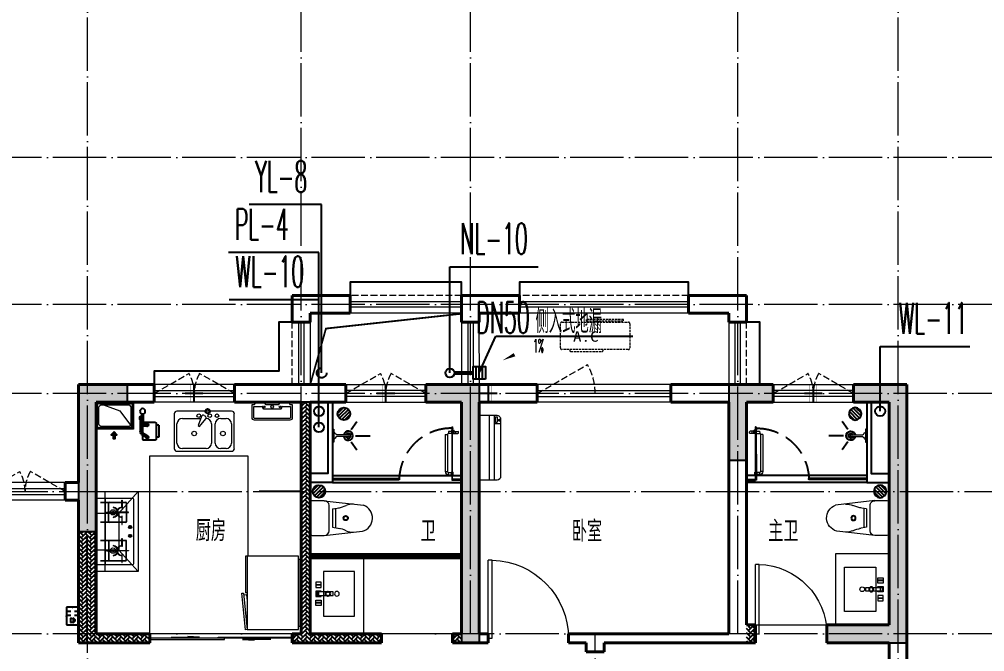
# Model space of a CAD drawing. Extents: x 27938 to 1042331, y -235042 to 1535213.
# Drawn here: x 721352 to 732190, y 448032 to 455132 of the extents above; entities that cross this region are included whole.
import ezdxf
from ezdxf.enums import TextEntityAlignment as Align

# ---------------------------------------------------------------- set-up
doc = ezdxf.new("R2010")
doc.units = 0
doc.header["$LTSCALE"] = 1000
doc.header["$MEASUREMENT"] = 0
doc.linetypes.add('DASH', pattern=[0.35, 0.25, -0.1])
doc.linetypes.add('DOTE', pattern=[2.42, 2, -0.2, 0.02, -0.2])
for name, color, linetype in [('$RECOVER_210609100354-13', 7, 'Continuous'), ('$RECOVER_210609100354-32', 7, 'Continuous'), ('3.5方案汇报，与郭总、侯月琴确定户型_t8$0$2020.03.04 -1安徽标准化洋房户型(UA）_t8_t8$0$看线', 154, 'Continuous'), ('AH-FURNITURE', 1, 'Continuous'), ('COLUMN', 9, 'Continuous'), ('CURTWALL', 4, 'Continuous'), ('DIM_凝结', 3, 'Continuous'), ('DIM_污水', 3, 'Continuous'), ('DIM_雨水', 3, 'Continuous'), ('DIM_餐饮排水', 3, 'Continuous'), ('EQUIP-安防', 3, 'Continuous'), ('EQUIP_地漏', 7, 'Continuous'), ('EQUIP_污水', 7, 'Continuous'), ('IP-bath&kitchen-JOHNSON', 4, 'Continuous'), ('P-bath&kitchen-JOHNSON', 4, 'Continuous'), ('PIPE-凝结', 150, 'N'), ('PUB_TEXT', 4, 'Continuous'), ('TWT_LEAD', 3, 'Continuous'), ('VPIPE-凝结', 150, 'Continuous'), ('VPIPE-污水', 2, 'W'), ('VPIPE-雨水', 4, 'DASH'), ('VPIPE-餐饮排水', 41, 'P'), ('保温', 6, 'Continuous'), ('建筑-排气道', 9, 'Continuous'), ('机电标识类', 1, 'Continuous'), ('看线', 251, 'Continuous')]:
    doc.layers.add(name, color=color, linetype=linetype)
for name, color, linetype, lineweight in [('DOTE', 19, 'DOTE', 9), ('LVTRY', 1, 'Continuous', 13), ('PUB_HATCH', 8, 'Continuous', 9), ('WALL', 9, 'Continuous', 40), ('WINDOW', 8, 'Continuous', 15), ('平面-排水沟', 86, 'Continuous', 15), ('平面-栏杆', 135, 'Continuous', 15), ('平面-看线', 45, 'Continuous', 15), ('平面-空调室内机', 176, 'Continuous', 9), ('平面-空调预留孔', 173, 'Continuous', 15), ('空调', 76, 'Continuous', 13), ('立面-洞口示意', 152, 'Continuous', 13)]:
    doc.layers.add(name, color=color, linetype=linetype, lineweight=lineweight)
doc.styles.add('_TCH_DIM', font='SIMPLEX.shx', dxfattribs={"width": 0.6, "oblique": 10, "bigfont": 'hztxt.shx'})
doc.styles.add('_TEL_DIM', font='SIMPLEX', dxfattribs={"width": 0.8, "height": 3.5, "bigfont": 'HZTXT'})
doc.styles.add('_TWT_SERIAL', font='simplex.shx', dxfattribs={"width": 0.6, "oblique": 10, "height": 3, "bigfont": 'aadri.shx'})
doc.styles.add('DIM_FONT', font='SIMPLEX.shx', dxfattribs={"width": 0.56})
doc.styles.get("Standard").update_dxf_attribs({"font": 'gbenor.shx', "bigfont": 'gbcbig.shx'})
doc.styles.add('黑体', font='simhei.ttf')
doc.linetypes.add('N', pattern='A,3,-0.2,["N",Standard,S=0.25,R=0,X=-0.1,Y=-0.115],-0.2', length=3.4)
doc.linetypes.add('P', pattern='A,3,-0.2,["P",Standard,S=0.25,R=0,X=-0.1,Y=-0.115],-0.2', length=3.4)
doc.linetypes.add('W', pattern='A,3,-0.2,["W",Standard,S=0.25,R=0,X=-0.1,Y=-0.115],-0.2', length=3.4)
pattern_1 = [(45, (0, 0), (0, 47.4157523), [100.584, -33.528]), (135, (23.708, 23.708), (3e-15, 47.4157523), [100.584, -33.528])]

# ---------------------------------------------------------------- blocks, each defined once
blk = doc.blocks.new('rrrrrrrrrrrra')
at = {"color": 0}
for p, q in [((-112, 459), (-112, 324)), ((253, 484), (-87, 484)), ((278, 324), (278, 459)), ((-112, 324), (-64, -103)), ((-59, 271), (224, 271)), ((-21, 232), (-34, 154)), ((186, 232), (-21, 232)), ((186, 232), (199, 154)), ((278, 324), (228, -116)), ((191, 200), (-26, 200))]:
    blk.add_line(p, q, dxfattribs=at)
for centre, radius, start, end in [((-87, 459), 25, 90, 180), ((253, 459), 25, 0, 90), ((-59, 324), 53.3, 180, 270), ((224, 324), 53.3, 270, 0), ((-323, 210), 294, 333.5369, 351.4828), ((488, 210), 294, 188.5172, 206.4631), ((149, -3), 224, 158.5202, 180), ((16, -3), 224, 0, 21.4798), ((84, -64), 153, 195.0773, 340.1181)]:
    blk.add_arc(centre, radius, start, end, dxfattribs=at)
blk = doc.blocks.new('A$C1E0F638F')
at = {"color": 0}
for points in [[(500, 435), (500, 85), (0, 85), (0, 435)], [(270, 30), (230, 30), (230, 195), (270, 195)], [(120, 0), (180, 0), (180, 60), (120, 60)], [(147, 55), (153, 55), (153, 5), (147, 5)], [(230, 30), (270, 30), (270, 10), (230, 10)], [(380, 0), (320, 0), (320, 60), (380, 60)], [(353, 55), (347, 55), (347, 5), (353, 5)]]:
    blk.add_lwpolyline(points, close=True, dxfattribs=at)
blk.add_lwpolyline([(270, 60), (280, 60), (280, 0), (220, 0), (220, 60), (230, 60)], dxfattribs=at)
blk.add_circle((250, 236), 26, dxfattribs=at)
blk = doc.blocks.new('135')
blk.add_hatch(color=0).paths.add_polyline_path([(5, 2), (4, -1), (-5, 2), (-4, 5)])
at = {"color": 0}
for p, q in [((-6, 19), (-3, 19)), ((-3, 19), (-6, 19)), ((-6, 3), (5, -2)), ((-6, 3), (-5, 3)), ((-5, 11), (-5, 31)), ((5, 11), (-5, 11)), ((5, 10), (-5, 10)), ((-5, 3), (-4, 6)), ((-4, 6), (5, 2)), ((0, 0), (0, 39)), ((6, 19), (3, 19)), ((3, 19), (6, 19)), ((4, -1), (5, 2)), ((5, 11), (5, 32)), ((4, -1), (6, -2))]:
    blk.add_line(p, q, dxfattribs=at)
for centre, radius, start, end in [((6, 16), 13.5, 151.0147, 204.8403), ((13, 4), 20.5, 163.0924, 182.0012), ((-6, 4), 1, 184.2275, 248.4661), ((-5, 22), 0.5, 335.7643, 151.0147), ((4, 18), 9.42, 155.7643, 171.9773), ((9, 15), 14.6, 166.278, 198.0953), ((14, 4), 19.5, 163.7443, 182.5269), ((-5, 3), 0.5, 181.9385, 247.2597), ((5, 22), 0.5, 29.8425, 204.574), ((-6, 17), 11.7, 10.475, 24.574), ((-6, 15), 12.4, 338.6449, 16.0476), ((29, 7), 24, 172.9439, 199.2318), ((-6, 16), 13.4, 334.9111, 29.8425), ((26, 6), 20.6, 169.1454, 199.9526), ((6, -1), 1.17, 247.4597, 19.9526), ((6, -1), 0.5, 247.4597, 19.2318)]:
    blk.add_arc(centre, radius, start, end, dxfattribs=at)
blk.add_open_spline([(-5, 31), (-4, 31), (-2, 33), (1, 29), (3, 31), (5, 32)], degree=3, knots=[0, 0, 0, 0, 3.066329, 6.218313, 11.124135, 11.124135, 11.124135, 11.124135], dxfattribs=at)
blk = doc.blocks.new('SDFAWERAWER')
at = {"layer": 'LVTRY', "color": 0}
for p, q in [((593941, -1242210), (593784, -1242595)), ((593965, -1242220), (593807, -1242604)), ((593941, -1242210), (593965, -1242220)), ((593988, -1242191), (593978, -1242214)), ((594007, -1242226), (593978, -1242214)), ((594017, -1242203), (593988, -1242191)), ((594016, -1242220), (594027, -1242193)), ((594016, -1242220), (594022, -1242223)), ((594026, -1242204), (594018, -1242222)), ((594018, -1242222), (594021, -1242220)), ((594025, -1242211), (594021, -1242220)), ((594023, -1242221), (594022, -1242223)), ((594022, -1242223), (594024, -1242222)), ((594023, -1242211), (594030, -1242194)), ((594024, -1242221), (594024, -1242222)), ((594025, -1242211), (594031, -1242197)), ((594027, -1242193), (594033, -1242195)), ((594028, -1242234), (594078, -1242255)), ((594030, -1242194), (594031, -1242197)), ((594032, -1242197), (594033, -1242195)), ((594033, -1242195), (594034, -1242197)), ((594034, -1242198), (594034, -1242197)), ((594047, -1242201), (594036, -1242229)), ((594036, -1242229), (594039, -1242230)), ((594037, -1242211), (594088, -1242232)), ((594039, -1242230), (594045, -1242214)), ((594039, -1242230), (594042, -1242228)), ((594042, -1242228), (594051, -1242205)), ((594050, -1242202), (594043, -1242218)), ((594047, -1242201), (594050, -1242202)), ((594050, -1242202), (594051, -1242205)), ((594057, -1242246), (594067, -1242223)), ((593784, -1242595), (593807, -1242604)), ((593803, -1242641), (593813, -1242618)), ((593803, -1242641), (593833, -1242653)), ((593813, -1242618), (593842, -1242630)), ((593842, -1242630), (593833, -1242653)), ((593834, -1242656), (593833, -1242653)), ((593845, -1242629), (593834, -1242656)), ((593836, -1242657), (593834, -1242656)), ((593848, -1242630), (593836, -1242657)), ((593845, -1242629), (593842, -1242630)), ((593848, -1242630), (593845, -1242629)), ((593847, -1242662), (593858, -1242634)), ((593847, -1242662), (593850, -1242663)), ((593850, -1242663), (593861, -1242635)), ((593852, -1242662), (593862, -1242637)), ((593858, -1242634), (593861, -1242635)), ((593861, -1242635), (593862, -1242637))]:
    blk.add_line(p, q, dxfattribs=at)
blk.add_lwpolyline([(593823, -1242717), (594046, -1242174), (594037, -1242170), (593814, -1242713)], close=True, dxfattribs=at)
blk.add_arc((594075, -1242240), 15.3, 281.7932, 33.7019, dxfattribs=at)
for centre, major_axis, start_param, end_param in [((593974, -1242224), (3.93, 9.6), 0, 1.570796), ((593817, -1242608), (13.5, 33.1), 1.570796, 3.141593), ((593817, -1242608), (3.93, 9.6), 1.570796, 3.141593)]:
    blk.add_ellipse(centre, major_axis=major_axis, ratio=1, start_param=start_param, end_param=end_param, dxfattribs=at)
at = {"layer": 'P-bath&kitchen-JOHNSON', "color": 0, "linetype": 'DASH'}
blk.add_arc((593810, -1242714), 586, 67.5369, 157.1325, dxfattribs=at)
at = {"layer": 'LVTRY', "color": 8, "xscale": -1, "rotation": 157.7329157530927}
blk.add_blockref('135', (594045, -1242162), dxfattribs=at)
blk = doc.blocks.new('A$C5DCB2F21')
at = {"layer": 'IP-bath&kitchen-JOHNSON', "color": 0}
for p, q in [((-68, -213), (-158, -275)), ((68, -213), (158, -275)), ((0, -261), (0, -425))]:
    blk.add_line(p, q, dxfattribs=at)
for centre, major_axis, ratio, start_param, end_param in [((0, -179), (-51, 0), 0.990052, -1.36297, 4.504563), ((0, -178), (-26.8, 0), 0.994812, -1.167677, 4.309269)]:
    blk.add_ellipse(centre, major_axis=major_axis, ratio=ratio, start_param=start_param, end_param=end_param, dxfattribs=at)
at = {"layer": 'LVTRY', "color": 0}
for p, q in [((74, 0), (-74, 0)), ((-10, -174), (-10, -49)), ((11, -174), (11, -49))]:
    blk.add_line(p, q, dxfattribs=at)
blk.add_lwpolyline([(74, 0), (74, -16), (-74, -16), (-74, 0)], dxfattribs=at)
for points in [[(-26, -31, -0.364142), (-38, -16, -0.020495)], [(-10, -49, 0.214893), (-26, -31, 7.649644)], [(11, -49, -0.21439), (26, -31, -7.649644)], [(26, -31, 0.364142), (38, -16, 0.020495)]]:
    blk.add_lwpolyline(points, format="xyb", dxfattribs=at)
blk.add_arc((0, -174), 10.5, 180, 0, dxfattribs=at)
for centre, major_axis, ratio, start_param, end_param in [((0, -181), (53.6, 0), 0.987577, 1.76809, 7.656688), ((-12, -165), (0, 1.43), 0.85, -1.570796, 4.712389), ((-12, -189), (0, 1.43), 0.85, 4.712389, 10.995574), ((12, -165), (0, 1.43), 0.85, 4.712389, 10.995574), ((12, -189), (0, 1.43), 0.85, 4.712389, 10.995574)]:
    blk.add_ellipse(centre, major_axis=major_axis, ratio=ratio, start_param=start_param, end_param=end_param, dxfattribs=at)
blk = doc.blocks.new('fgdfsdfsfssfes')
at = {"layer": '$RECOVER_210609100354-32', "color": 8}
for points in [[(575944, 371358), (575944, 370458), (575694, 370458)], [(575894, 371358), (575894, 370558), (575694, 370558)]]:
    blk.add_lwpolyline(points, dxfattribs=at)
at = {"layer": 'IP-bath&kitchen-JOHNSON', "color": 8}
for p, q in [((575944, 370538), (577294, 370538)), ((575944, 370503), (576594, 370503)), ((575944, 370493), (576594, 370493)), ((575944, 370458), (577294, 370458)), ((576594, 370493), (576594, 370503)), ((577294, 370493), (577194, 370493)), ((577194, 370483), (577194, 370493)), ((577294, 370483), (577194, 370483))]:
    blk.add_line(p, q, dxfattribs=at)
at = {"layer": 'LVTRY', "color": 8}
blk.add_lwpolyline([(576294, 368858), (575694, 368858), (575694, 369658), (576294, 369658)], close=True, dxfattribs=at)
at = {"layer": 'IP-bath&kitchen-JOHNSON', "color": 8, "rotation": 22.25976934310711}
blk.add_blockref('SDFAWERAWER', (-443125, 1295644), dxfattribs=at)
at = {"layer": 'LVTRY', "color": 8, "rotation": 90.008488524447}
blk.add_blockref('A$C5DCB2F21', (575944, 370983), dxfattribs=at)
at = {"layer": 'LVTRY', "color": 8, "extrusion": (0, 0, -1), "xscale": -1, "zscale": -1, "rotation": 270}
blk.add_blockref('rrrrrrrrrrrra', (-576178, 369976), dxfattribs=at)
at = {"layer": 'LVTRY', "color": 8, "xscale": -1, "rotation": 270}
blk.add_blockref('A$C1E0F638F', (575759, 369009), dxfattribs=at)
blk = doc.blocks.new('GFDGDGRDGRDG')
at = {"layer": 'DOTE', "linetype": 'DOTE', "ltscale": 0.3}
for p, q in [((615294, 360558), (615294, 376108)), ((617694, 368758), (617694, 376108)), ((619594, 368758), (619594, 376108)), ((622594, 368758), (622594, 376108)), ((624394, 360558), (624394, 376108)), ((626394, 374108), (573594, 374108)), ((626394, 372458), (573594, 372458)), ((626394, 371458), (573594, 371458)), ((573594, 370358), (626394, 370358)), ((626394, 368758), (573594, 368758)), ((620994, 360558), (620994, 368758))]:
    blk.add_line(p, q, dxfattribs=at)
blk = doc.blocks.new('HFHFHFHFTF')
at = {"layer": 'PUB_HATCH'}
for points in [[(576467, 373624), (576467, 373824), (575917, 373824), (575917, 372174), (576117, 372174), (576117, 373624)], [(580417, 373824), (579817, 373824), (579817, 373624), (580217, 373624), (580217, 370924), (580417, 370924)], [(583717, 373624), (583717, 373824), (583217, 373824), (583217, 372974), (583417, 372974), (583417, 373624)], [(585217, 373824), (584617, 373824), (584617, 373624), (585017, 373624), (585017, 371124), (584317, 371124), (584317, 370924), (585217, 370924)]]:
    blk.add_hatch(color=256, dxfattribs=at).paths.add_polyline_path(points)
at = {"layer": 'COLUMN', "color": 8}
for p, q in [((576467, 373824), (575917, 373824)), ((575917, 373824), (575917, 372174)), ((576467, 373624), (576467, 373824)), ((580417, 373824), (579817, 373824)), ((579817, 373824), (579817, 373624)), ((580417, 370924), (580417, 373824)), ((583717, 373824), (583217, 373824)), ((583217, 373824), (583217, 372974)), ((583717, 373624), (583717, 373824)), ((585217, 373824), (584617, 373824)), ((584617, 373824), (584617, 373624)), ((585217, 370924), (585217, 373824)), ((576117, 372174), (576117, 373624)), ((576117, 373624), (576467, 373624)), ((579817, 373624), (580217, 373624)), ((580217, 373624), (580217, 370924)), ((583417, 372974), (583417, 373624)), ((583417, 373624), (583717, 373624)), ((584617, 373624), (585017, 373624)), ((585017, 373624), (585017, 371124)), ((583217, 372974), (583417, 372974)), ((575917, 372174), (576117, 372174)), ((585017, 371124), (584317, 371124)), ((584317, 371124), (584317, 370924)), ((580217, 370924), (580417, 370924)), ((584317, 370924), (585217, 370924))]:
    blk.add_line(p, q, dxfattribs=at)
blk = doc.blocks.new('A$C001338C2')
at = {"color": 0}
for p, q in [((845, 304), (55, 304)), ((109, 215), (109, 304)), ((0, 249), (0, 22)), ((900, 22), (900, 249)), ((22, 0), (878, 0))]:
    blk.add_line(p, q, dxfattribs=at)
at = {"color": 0, "lineweight": 5}
for p, q in [((900, 215), (0, 215)), ((900, 143), (0, 143))]:
    blk.add_line(p, q, dxfattribs=at)
at = {"color": 0}
for points in [[(73, 275), (57, 275, -0.414214), (51, 281), (51, 283, -0.414214), (57, 289), (73, 289, -0.414214), (79, 283), (79, 281, -0.414214)], [(89, 226), (22, 226, -0.414214), (17, 232), (17, 243, -0.414214), (22, 249), (89, 249, -0.414214), (95, 243), (95, 232, -0.414214)]]:
    blk.add_lwpolyline(points, format="xyb", close=True, dxfattribs=at)
for centre, radius, start, end in [((55, 249), 55, 90, 180), ((845, 249), 55, 360, 90), ((22, 22), 22, 180, 270), ((878, 22), 22, 270, 360)]:
    blk.add_arc(centre, radius, start, end, dxfattribs=at)
blk = doc.blocks.new('dongkong')
at = {"color": 0}
blk.add_wipeout([(-603756, 210771), (-603756, 210571), (-603836, 210571), (-603836, 210771)], dxfattribs=at)
at = {"layer": '机电标识类', "color": 0, "linetype": 'DASH', "ltscale": 400}
for p, q in [((-603796, 210771), (-603796, 210571)), ((-603896, 210671), (-603696, 210671))]:
    blk.add_line(p, q, dxfattribs=at)
at = {"layer": '空调', "color": 0, "linetype": 'DASH', "const_width": 2}
blk.add_lwpolyline([(-603756, 210771), (-603756, 210571), (-603836, 210571), (-603836, 210771)], close=True, dxfattribs=at)
blk = doc.blocks.new('VDVDVDCZSCCS')
at = {"layer": '保温', "linetype": 'ByBlock', "ltscale": 10}
h = blk.add_hatch(dxfattribs=at)
h.set_pattern_fill('AR-HBONE', color=251, scale=55)
h.set_pattern_definition(pattern_1)
h.paths.add_polyline_path([(554117, 373624), (554116, 371024), (554017, 371024), (554017, 373624)])
h = blk.add_hatch(dxfattribs=at)
h.set_pattern_fill('AR-HBONE', color=251, scale=55)
h.set_pattern_definition(pattern_1)
h.paths.add_polyline_path([(551717, 372174), (551716, 370924), (551516, 370924), (551517, 372174)])
h = blk.add_hatch(dxfattribs=at)
h.set_pattern_fill('AR-HBONE', color=251, scale=55)
h.set_pattern_definition(pattern_1)
h.paths.add_polyline_path([(559016, 370924), (559016, 371124), (559116, 371124), (559116, 370924)])
h = blk.add_hatch(dxfattribs=at)
h.set_pattern_fill('AR-HBONE', color=251, scale=55)
h.set_pattern_definition(pattern_1)
h.paths.add_polyline_path([(551716, 370924), (551716, 371024), (552316, 371024), (552316, 370924)])
h = blk.add_hatch(dxfattribs=at)
h.set_pattern_fill('AR-HBONE', color=251, scale=55)
h.set_pattern_definition(pattern_1)
edge = h.paths.add_edge_path()
edge.add_line((553917, 370924), (553917, 371024))
edge.add_line((553918, 371024), (554916, 371024))
edge.add_line((554916, 371024), (554916, 370924))
edge.add_line((554916, 370924), (553917, 370924))
h = blk.add_hatch(dxfattribs=at)
h.set_pattern_fill('AR-HBONE', color=251, scale=55)
h.set_pattern_definition(pattern_1)
h.paths.add_polyline_path([(555716, 370924), (555716, 371024), (555816, 371024), (555816, 370924)])
at = {"layer": '保温', "color": 251, "linetype": 'ByBlock', "ltscale": 10}
blk.add_line((554117, 373624), (554017, 373624), dxfattribs=at)
blk = doc.blocks.new('A$C60D053AF')
at = {"layer": 'AH-FURNITURE', "color": 0}
for p, q in [((233, -90), (128, -90)), ((193, -71), (328, -71)), ((193, -91), (328, -91)), ((342, -97), (370, -143)), ((356, -83), (384, -129)), ((233, -110), (128, -110)), ((245, -129), (245, -122)), ((265, -129), (265, -122)), ((255, -281), (255, -251)), ((255, -281), (393, -281)), ((393, -281), (393, -251))]:
    blk.add_line(p, q, dxfattribs=at)
for points in [[(170, -68, 1), (170, -94), (193, -94), (193, -68)], [(234, -251), (414, -251, 0.414214), (424, -241), (424, -111, 0.414214), (414, -101), (234, -101, 0.414214), (224, -111), (224, -241, 0.414214)], [(268, -122), (268, -107, 0.414214), (248, -87), (233, -87), (233, -113), (242, -113), (242, -122)], [(242, -152, 1), (268, -152), (268, -129), (242, -129)], [(384, -161, 1), (402, -143), (386, -127), (368, -145)]]:
    blk.add_lwpolyline(points, format="xyb", close=True, dxfattribs=at)
for centre, radius in [((100, -100), 30), ((255, -152), 15), ((255, -152), 10), ((393, -152), 15), ((393, -152), 10)]:
    blk.add_circle(centre, radius, dxfattribs=at)
for radius in [40, 20]:
    blk.add_arc((328, -111), radius, 45, 90, dxfattribs=at)
blk = doc.blocks.new('*U40')
h = blk.add_hatch(color=0)
h.set_gradient(color1=(0, 0, 255), rotation=180, tint=1)
h.paths.add_polyline_path([(0, 0), (-6.35, -6.35), (-6.35, -2.159), (-15, -2.159), (-15, 2.159), (-6.35, 2.159), (-6.35, 6.35)])
at = {"color": 0, "linetype": 'Continuous'}
blk.add_lwpolyline([(0, 0), (-6.35, -6.35), (-6.35, -2.159), (-15, -2.159), (-15, 2.159), (-6.35, 2.159), (-6.35, 6.35)], close=True, dxfattribs=at)
blk = doc.blocks.new('sgrsefv')
at = {"layer": 'PUB_HATCH'}
blk.add_hatch(color=0, dxfattribs=at).paths.add_polyline_path([(1112933, 840916), (1112933, 840646), (1113073, 840646), (1113073, 840661), (1112968, 840661), (1112948, 840681), (1112948, 840881), (1112968, 840901), (1113288, 840901), (1113308, 840881), (1113308, 840681), (1113288, 840661), (1113183, 840661), (1113183, 840646), (1113323, 840646), (1113323, 840916)])
at = {"layer": 'LVTRY', "color": 0}
for p, q in [((1113073, 840661), (1113073, 840646)), ((1113183, 840661), (1113183, 840646))]:
    blk.add_line(p, q, dxfattribs=at)
for points in [[(1112918, 840931), (1113338, 840931), (1113338, 840631), (1112918, 840631)], [(1112933, 840916), (1113323, 840916), (1113323, 840646), (1112933, 840646)], [(1113288, 840661), (1112968, 840661), (1112948, 840681), (1112948, 840881), (1112968, 840901), (1113288, 840901), (1113308, 840881), (1113308, 840681), (1113288, 840661)]]:
    blk.add_lwpolyline(points, close=True, dxfattribs=at)
at = {"layer": '立面-洞口示意', "color": 0}
blk.add_lwpolyline([(1112918, 840931), (1113182, 840837), (1113338, 840631)], dxfattribs=at)
at = {"layer": '建筑-排气道', "color": 8, "xscale": -5, "yscale": 5, "zscale": 5, "rotation": 270}
blk.add_blockref('*U40', (1113118, 840599), dxfattribs=at)
blk = doc.blocks.new('rtyg7uyhg')
at = {"layer": 'LVTRY', "color": 0}
for p, q in [((193590, 45458), (193590, 45069)), ((194235, 45489), (193621, 45489)), ((193896, 45430), (193858, 45326)), ((193926, 45440), (193940, 45432)), ((194265, 45069), (194265, 45458)), ((193621, 45131), (193621, 45346)), ((193682, 45407), (193888, 45407)), ((193858, 45326), (193875, 45316)), ((193875, 45316), (193946, 45401)), ((194010, 45346), (194010, 45131)), ((194051, 45131), (194051, 45346)), ((194112, 45407), (194173, 45407)), ((194235, 45346), (194235, 45131)), ((193621, 45039), (194235, 45039)), ((193948, 45069), (193682, 45069)), ((194173, 45069), (194112, 45069))]:
    blk.add_line(p, q, dxfattribs=at)
for centre, radius in [((193866, 45438), 20.5), ((193989, 45438), 20.5), ((194071, 45438), 20.5), ((193815, 45238), 25.6), ((194137, 45238), 25.6)]:
    blk.add_circle(centre, radius, dxfattribs=at)
for centre, radius, start, end in [((193621, 45458), 30.7, 90, 180), ((193916, 45423), 20.5, 60, 159.4623), ((193930, 45414), 20.5, 320.5377, 60), ((194235, 45458), 30.7, 360, 90), ((193682, 45346), 61.4, 90, 180), ((193948, 45346), 61.4, 360, 90), ((194112, 45346), 61.4, 90, 180), ((194173, 45346), 61.4, 360, 90), ((193682, 45131), 61.4, 180, 270), ((193948, 45131), 61.4, 270, 360), ((194112, 45131), 61.4, 180, 270), ((194173, 45131), 61.4, 270, 360), ((193621, 45069), 30.7, 180, 270), ((194235, 45069), 30.7, 270, 360)]:
    blk.add_arc(centre, radius, start, end, dxfattribs=at)
at = {"layer": 'LVTRY', "color": 0, "style": 'DIM_FONT', "width": 0.8, "flags": 9}
for tag in ['YSIZE', 'XSIZE']:
    blk.add_attdef(tag, (193928, 45488), '', height=0.5, rotation=90, dxfattribs=at)
blk = doc.blocks.new('A-Kitchen-7')
at = {"layer": 'LVTRY', "color": 0}
for p, q in [((-519, 780), (-7, 834)), ((-7, 834), (-4, 811)), ((-515, 756), (-519, 780)), ((-4, 811), (-515, 756)), ((515, 756), (-515, 756)), ((-515, 756), (-515, 40)), ((-486, 761), (-485, 756)), ((-29, 767), (-112, 756)), ((-29, 767), (-35, 806)), ((515, 780), (0, 780)), ((0, 756), (0, 780)), ((515, 756), (515, 780)), ((515, 40), (515, 756)), ((-515, 40), (515, 40))]:
    blk.add_line(p, q, dxfattribs=at)
blk.add_lwpolyline([(-469, 40), (-469, 0), (469, 0), (469, 40)], close=True, dxfattribs=at)
blk = doc.blocks.new('FRSDFDGDGDRGDR')
at = {"layer": '平面-空调预留孔', "color": 0}
for p, q in [((699612, 775044), (699612, 775441)), ((699619, 775448), (699746, 775448)), ((699727, 775349), (699740, 775349)), ((699746, 775448), (699746, 775355)), ((699720, 775342), (699720, 775143)), ((699727, 775136), (699740, 775136)), ((699746, 775130), (699746, 775037)), ((699746, 775037), (699619, 775037))]:
    blk.add_line(p, q, dxfattribs=at)
blk.add_lwpolyline([(699766, 775167), (699793, 775154), (699793, 775057), (699766, 775044), (699766, 775018), (699619, 775018, -0.414214), (699593, 775044), (699593, 775441, -0.414214), (699619, 775468), (699766, 775468), (699766, 775441), (699793, 775428), (699793, 775332), (699766, 775318)], format="xyb", close=True, dxfattribs=at)
for centre, radius in [((699740, 775243), 15.8), ((699740, 775332), 10.6), ((699740, 775154), 10.6)]:
    blk.add_circle(centre, radius, dxfattribs=at)
for centre, start, end in [((699619, 775441), 90, 180), ((699727, 775342), 90, 180), ((699740, 775355), 270, 360), ((699727, 775143), 180, 270), ((699740, 775130), 0, 90), ((699619, 775044), 180, 270)]:
    blk.add_arc(centre, 6.6, start, end, dxfattribs=at)
blk = doc.blocks.new('vcxvcdfvdxv')
at = {"layer": 'LVTRY', "color": 0}
for p, q in [((582294, 370358), (582764, 370358)), ((582394, 369458), (582394, 370358)), ((582548, 370115), (582764, 370358)), ((582764, 370358), (582764, 369458)), ((582704, 370278), (582304, 370278)), ((582339, 370238), (582624, 370238)), ((582339, 370233), (582624, 370233)), ((582394, 370268), (582394, 369548)), ((582429, 370018), (582429, 370228)), ((582434, 370018), (582434, 370228)), ((582579, 370168), (582579, 370258)), ((582579, 370258), (582583, 370258)), ((582583, 370258), (582583, 370168)), ((582629, 370228), (582629, 370018)), ((582634, 370228), (582634, 370018)), ((582714, 369548), (582714, 370268)), ((582409, 370126), (582536, 370126)), ((582409, 370121), (582409, 370126)), ((582536, 370121), (582409, 370121)), ((582654, 370126), (582526, 370126)), ((582526, 370126), (582526, 370121)), ((582526, 370121), (582654, 370121)), ((582536, 370126), (582536, 370121)), ((582583, 370168), (582579, 370168)), ((582654, 370121), (582654, 370126)), ((582294, 370115), (582548, 370115)), ((582624, 370013), (582339, 370013)), ((582624, 370008), (582339, 370008)), ((582394, 369700), (582394, 370115)), ((582548, 370115), (582548, 369700)), ((582583, 370078), (582579, 370078)), ((582579, 370078), (582579, 369988)), ((582583, 369988), (582583, 370078)), ((582579, 369988), (582583, 369988)), ((582693, 369958), (582654, 369958)), ((582674, 369939), (582674, 369978)), ((582624, 369808), (582339, 369808)), ((582624, 369803), (582339, 369803)), ((582429, 369798), (582429, 369588)), ((582434, 369798), (582434, 369588)), ((582579, 369738), (582579, 369828)), ((582579, 369828), (582583, 369828)), ((582583, 369828), (582583, 369738)), ((582629, 369588), (582629, 369798)), ((582634, 369588), (582634, 369798)), ((582693, 369858), (582654, 369858)), ((582674, 369839), (582674, 369878)), ((582548, 369700), (582294, 369700)), ((582536, 369696), (582409, 369696)), ((582409, 369696), (582409, 369691)), ((582409, 369691), (582536, 369691)), ((582526, 369691), (582526, 369696)), ((582526, 369696), (582654, 369696)), ((582654, 369691), (582526, 369691)), ((582536, 369691), (582536, 369696)), ((582764, 369458), (582548, 369700)), ((582583, 369738), (582579, 369738)), ((582654, 369696), (582654, 369691)), ((582339, 369583), (582624, 369583)), ((582339, 369578), (582624, 369578)), ((582583, 369648), (582579, 369648)), ((582579, 369648), (582579, 369558)), ((582583, 369558), (582583, 369648)), ((582304, 369538), (582704, 369538)), ((582579, 369558), (582583, 369558)), ((582764, 369458), (582294, 369458))]:
    blk.add_line(p, q, dxfattribs=at)
blk.add_lwpolyline([(582894, 368758), (582894, 370758), (583994, 370758), (583994, 369632)], dxfattribs=at)
for centre, radius in [((582481, 370123), 29.7), ((582481, 370123), 11.7), ((582674, 369958), 17), ((582674, 369858), 17), ((582481, 369693), 29.7), ((582481, 369693), 11.7)]:
    blk.add_circle(centre, radius, dxfattribs=at)
for centre, radius, start, end in [((582404, 370268), 10, 90, 180), ((582439, 370228), 10, 90, 180), ((582439, 370228), 5, 90, 180), ((582624, 370228), 10, 0, 90), ((582624, 370228), 5, 0, 90), ((582704, 370268), 10, 0, 90), ((582481, 370123), 56.7, 2.2742, 87.7258), ((582481, 370123), 52.2, 2.4704, 87.5296), ((582481, 370123), 56.7, 272.2742, 357.7258), ((582481, 370123), 52.2, 272.4704, 357.5296), ((582581, 370123), 56.7, 92.2742, 177.7258), ((582581, 370123), 56.7, 182.2742, 267.7258), ((582581, 370123), 52.2, 92.4704, 177.5296), ((582581, 370123), 52.2, 182.4704, 267.5296), ((582439, 370018), 10, 180, 270), ((582439, 370018), 5, 180, 270), ((582624, 370018), 5, 270, 0), ((582624, 370018), 10, 270, 0), ((582439, 369798), 10, 90, 180), ((582439, 369798), 5, 90, 180), ((582624, 369798), 10, 0, 90), ((582624, 369798), 5, 0, 90), ((582481, 369693), 56.7, 2.2742, 87.7258), ((582481, 369693), 52.2, 2.4704, 87.5296), ((582481, 369693), 56.7, 272.2742, 357.7258), ((582481, 369693), 52.2, 272.4704, 357.5296), ((582581, 369693), 56.7, 92.2742, 177.7258), ((582581, 369693), 56.7, 182.2742, 267.7258), ((582581, 369693), 52.2, 92.4704, 177.5296), ((582581, 369693), 52.2, 182.4704, 267.5296), ((582439, 369588), 10, 180, 270), ((582439, 369588), 5, 180, 270), ((582624, 369588), 5, 270, 0), ((582624, 369588), 10, 270, 0), ((582404, 369548), 10, 180, 270), ((582704, 369548), 10, 270, 0)]:
    blk.add_arc(centre, radius, start, end, dxfattribs=at)
at = {"color": 8}
for name, p in [('sgrsefv', (-530625, -469573)), ('rtyg7uyhg', (389578, 325770))]:
    blk.add_blockref(name, p, dxfattribs=at)
at = {"color": 8, "rotation": 90}
blk.add_blockref('FRSDFDGDGDRGDR', (1359511, -328434), dxfattribs=at)
at = {"color": 8, "xscale": -1, "rotation": 90}
blk.add_blockref('A$C60D053AF', (582714, 371358), dxfattribs=at)
at = {"layer": 'LVTRY', "color": 8, "extrusion": (0, 0, -1), "xscale": -0.7999999999883585, "yscale": 0.7999999999883585, "zscale": -0.7999999999883585, "rotation": 270}
blk.add_blockref('A-Kitchen-7', (-584594, 369220), dxfattribs=at)
blk = doc.blocks.new('$equip$00002628')
at = {"color": 0, "linetype": 'Continuous'}
for p, q in [((-0.625, 0.415), (0.625, 0.415)), ((-0.625, -0.415), (-0.625, 0.415)), ((-0.472, 0.01), (-0.409, 0.01)), ((-0.446, -0.138), (-0.395, 0.058)), ((-0.395, 0.058), (-0.395, 0.058)), ((-0.395, 0.058), (-0.206, 0.058)), ((-0.206, 0.058), (-0.155, -0.138)), ((-0.191, 0.01), (-0.129, 0.01)), ((0.071, 0.129), (0.071, 0.415)), ((0.35, 0.129), (0.35, 0.415)), ((0.625, 0.415), (0.625, -0.415)), ((0.625, -0.415), (-0.625, -0.415)), ((-0.155, -0.138), (-0.446, -0.138)), ((0.071, -0.415), (0.071, -0.129)), ((0.35, -0.415), (0.35, -0.129))]:
    blk.add_line(p, q, dxfattribs=at)
at = {"color": 0, "const_width": 0.05}
blk.add_lwpolyline([(-0.625, 0.415), (0.625, 0.415), (0.625, -0.415), (-0.625, -0.415), (-0.625, 0.415), (0.625, 0.415)], dxfattribs=at)
at = {"color": 0, "linetype": 'Continuous'}
blk.add_arc((-0.3, -0.011), 0.173, 6.98974, 173.01026, dxfattribs=at)
at = {"color": 0}
for p in [(-0.625, 0), (0, 0.415), (0, -0.415), (0.625, 0)]:
    blk.add_point(p, dxfattribs=at)
at = {"color": 0, "style": '_TEL_DIM', "flags": 1}
blk.add_attdef('A', text='', height=0.000025, dxfattribs=at).set_placement((0, 0), align=Align.MIDDLE_CENTER)
blk = doc.blocks.new('HGFHGGGDFGRD')
at = {"layer": 'EQUIP-安防', "color": 8, "xscale": -160, "yscale": 160, "zscale": 160, "rotation": 270}
blk.add_blockref('$equip$00002628', (721950, 371224), dxfattribs=at)
blk = doc.blocks.new('gsergvr')
at = {"layer": '平面-空调预留孔', "color": 0, "linetype": 'DASH', "ltscale": 0.1}
for p, q in [((34075, 17176), (34075, 17166)), ((34085, 17156), (34438, 17156)), ((34448, 17166), (34448, 17176))]:
    blk.add_line(p, q, dxfattribs=at)
blk.add_lwpolyline([(34729, 17176), (33989, 17176, -0.414214), (33969, 17196), (33969, 17466, -0.414214), (33989, 17486), (34729, 17486, -0.414214), (34749, 17466), (34749, 17196, -0.414214)], format="xyb", close=True, dxfattribs=at)
blk.add_lwpolyline([(34679, 17515), (34260, 17515), (34260, 17500), (34679, 17500)], close=True, dxfattribs=at)
for centre, start, end in [((34085, 17166), 180, 270), ((34438, 17166), 270, 0)]:
    blk.add_arc(centre, 10, start, end, dxfattribs=at)
at = {"layer": '平面-空调预留孔', "color": 0, "linetype": 'DASH', "ltscale": 0.1, "style": '黑体', "width": 1.2}
blk.add_text('A.C', height=117, dxfattribs=at).set_placement((34111, 17265))
blk = doc.blocks.new('rtyryrtyeeretee')
at = {"layer": '平面-空调预留孔', "color": 8}
blk.add_blockref('gsergvr', (635673, 326706), dxfattribs=at)
blk = doc.blocks.new('$TwtSys$00000137')
at = {"color": 7}
for p, q in [((-46.875, -93.75), (-46.875, 93.75)), ((0, -93.75), (0, 93.75)), ((46.875, -93.75), (46.875, 93.75))]:
    blk.add_line(p, q, dxfattribs=at)
blk.add_lwpolyline([(-93.75, -93.75), (93.75, -93.75), (93.75, 93.75), (-93.75, 93.75)], close=True, dxfattribs=at)
blk = doc.blocks.new('$WINLIB2D$00000001')
at = {"color": 0}
for points in [[(-0.5, 0.5), (-0.5, -0.5)], [(-0.5, 0.5), (0.5, 0.5)], [(0.5, -0.5), (0.5, 0.5)], [(0.5, 0.1667), (-0.5, 0.1667)], [(0.5, -0.1667), (-0.5, -0.1667)], [(-0.5, -0.5), (0.5, -0.5)]]:
    blk.add_lwpolyline(points, dxfattribs=at)
blk = doc.blocks.new('$DorLib2D$00000001')
for p, q in [((0.45, 0.975), (0.5, 0.975)), ((0.45, 0), (0.45, 0.975)), ((0.5, 0), (0.5, 0.975)), ((0.5, 0), (0.45, 0))]:
    blk.add_line(p, q)
at = {"lineweight": 13}
blk.add_arc((0.475, 0), 0.975, 91.4693, 180, dxfattribs=at)
blk = doc.blocks.new('$DorLib2D$00000131')
at = {"color": 0, "linetype": 'Continuous'}
for p, q in [((0.15, 0.125), (0.2319, 0.1973)), ((0.2319, 0.1973), (0.2319, 0.125)), ((-0.5, 0.125), (-0.5, 0)), ((0.0192, 0.125), (-0.5, 0.125)), ((0.0192, 0), (0.0192, 0.125)), ((0.35, 0.125), (0.15, 0.125)), ((-0.5, 0), (0.0192, 0)), ((-0.024, 0), (0.5, 0)), ((-0.024, -0.125), (-0.024, 0)), ((0.5, 0), (0.5, -0.125)), ((-0.35, -0.125), (-0.15, -0.125)), ((-0.2319, -0.1973), (-0.2319, -0.125)), ((-0.15, -0.125), (-0.2319, -0.1973)), ((0.5, -0.125), (-0.024, -0.125))]:
    blk.add_line(p, q, dxfattribs=at)
blk = doc.blocks.new('$TwtSys$00000141')
for p, q in [((-141, 12), (-15, 138)), ((-141, 12), (-15, 138)), ((-131, -53), (53, 131)), ((-131, -53), (53, 131)), ((-100, -100), (100, 100)), ((-100, -100), (100, 100)), ((-49, -131), (131, 49)), ((-49, -131), (131, 49)), ((17, -138), (138, -17)), ((17, -138), (138, -17))]:
    blk.add_line(p, q)
blk.add_circle((0, 0), 141)
blk.add_circle((0, 0), 141)
blk = doc.blocks.new('$TwtSys$00000147')
blk.add_circle((0, 0, 0), 25)

msp = doc.modelspace()

# ---------------------------------------------------------------- linework, layer by layer
at = {"layer": '$RECOVER_210609100354-13', "color": 8}
msp.add_line((724516.6, 449832.1), (724046.4, 449832.1), dxfattribs=at)
at = {"layer": '$RECOVER_210609100354-32', "color": 8}
for points in [[(724866.6, 450832.1), (724866.6, 449931.8), (724616.6, 449931.8)], [(724816.6, 450832.1), (724816.6, 450031.8), (724616.6, 450031.8)]]:
    msp.add_lwpolyline(points, dxfattribs=at)
at = {"layer": 'CURTWALL', "color": 8}
for p, q in [((724616.6, 449132.1), (726316.6, 449132.1)), ((724616.6, 449132.1), (724616.6, 449082.1)), ((726316.6, 449132.1), (726316.6, 449082.1)), ((724616.6, 449115.4), (726316.6, 449115.4)), ((724616.6, 449098.8), (726316.6, 449098.8)), ((724616.6, 449082.1), (726316.6, 449082.1))]:
    msp.add_line(p, q, dxfattribs=at)
at = {"layer": 'DIM_凝结'}
for p, q in [((726186.6, 451162.1), (726186.6, 452354.7)), ((726186.6, 452354.7), (727176.1, 452354.7))]:
    msp.add_line(p, q, dxfattribs=at)
at = {"layer": 'DIM_污水'}
for p, q in [((724716.6, 451983.1), (723709.7, 451983.1)), ((724716.6, 450552.1), (724716.6, 451983.1)), ((731016.6, 450732.1), (731016.6, 451459)), ((731016.6, 451459), (732023.5, 451459))]:
    msp.add_line(p, q, dxfattribs=at)
at = {"layer": 'DIM_雨水'}
for p, q in [((724746.6, 453051.9), (723931.5, 453051.9)), ((724746.6, 451162.1), (724746.6, 453051.9))]:
    msp.add_line(p, q, dxfattribs=at)
at = {"layer": 'DIM_餐饮排水'}
for p, q in [((724716.6, 452514.6), (723701.5, 452514.6)), ((724716.6, 450732.1), (724716.6, 452514.6))]:
    msp.add_line(p, q, dxfattribs=at)
at = {"layer": 'IP-bath&kitchen-JOHNSON', "color": 8}
for p, q in [((724866.6, 450011.8), (726316.6, 450011.8)), ((724866.6, 449976.8), (725616.6, 449976.8)), ((724866.6, 449966.8), (725616.6, 449966.8)), ((724866.6, 449931.8), (726316.6, 449931.8)), ((725616.6, 449966.8), (725616.6, 449976.8)), ((726316.6, 449966.8), (726216.6, 449966.8)), ((726216.6, 449956.8), (726216.6, 449966.8)), ((726316.6, 449956.8), (726216.6, 449956.8))]:
    msp.add_line(p, q, dxfattribs=at)
at = {"layer": 'LVTRY', "color": 8}
msp.add_lwpolyline([(725216.6, 448232.1), (724616.6, 448232.1), (724616.6, 449132.1), (725216.6, 449132.1)], close=True, dxfattribs=at)
at = {"layer": 'PIPE-凝结', "const_width": 45}
msp.add_lwpolyline([(726236.6, 451162.1), (726446.5, 451162.1)], dxfattribs=at)
at = {"layer": 'TWT_LEAD'}
for p, q in [((726516.5, 451162.1), (726702.8, 451573.4)), ((726702.8, 451573.4), (728238.6, 451573.4))]:
    msp.add_line(p, q, dxfattribs=at)
at = {"layer": 'VPIPE-凝结'}
msp.add_circle((726186.6, 451162.1), 50, dxfattribs=at)
at = {"layer": 'VPIPE-污水'}
for centre in [(731016.6, 450732.1), (724716.6, 450552.1)]:
    msp.add_circle(centre, 55, dxfattribs=at)
at = {"layer": 'VPIPE-雨水'}
msp.add_circle((724746.6, 451162.1), 55, dxfattribs=at)
at = {"layer": 'VPIPE-餐饮排水'}
msp.add_circle((724716.6, 450732.1), 55, dxfattribs=at)
at = {"layer": 'WALL', "color": 8}
for p, q in [((724416.6, 452032.1), (724416.6, 451732.1)), ((724416.6, 452032.1), (725066.5, 452032.1)), ((725066.5, 452032.1), (725066.5, 451832.1)), ((726316.6, 452032.1), (726316.6, 451732.1)), ((726316.6, 452032.1), (726966.6, 452032.1)), ((726966.6, 452032.1), (726966.6, 451832.1)), ((729516.6, 452032.1), (728866.6, 452032.1)), ((728866.6, 451832.1), (728866.6, 452032.1)), ((729516.6, 452032.1), (729516.6, 451732.1)), ((724616.6, 451732.1), (724416.6, 451732.1)), ((724616.6, 451832.1), (724616.6, 451732.1)), ((724616.6, 451832.1), (725066.5, 451832.1)), ((726516.6, 451732.1), (726316.6, 451732.1)), ((726516.6, 451832.1), (726516.6, 451732.1)), ((726516.6, 451832.1), (726966.6, 451832.1)), ((729316.6, 451832.1), (728866.6, 451832.1)), ((729316.6, 451832.1), (729316.6, 451732.1)), ((729516.6, 451732.1), (729316.6, 451732.1)), ((722016.6, 451032.1), (722016.6, 449932.1)), ((722866.6, 451032.1), (722016.6, 451032.1)), ((722866.6, 450832.1), (722866.6, 451032.1)), ((724516.6, 451032.1), (723766.6, 451032.1)), ((723766.6, 451032.1), (723766.6, 450832.1)), ((725016.5, 451032.1), (724516.6, 451032.1)), ((725016.5, 450832.1), (725016.5, 451032.1)), ((726416.6, 451032.1), (725916.5, 451032.1)), ((725916.5, 451032.1), (725916.5, 450832.1)), ((727166.7, 450832.1), (727166.7, 451032.1)), ((729416.6, 451032.1), (728666.7, 451032.1)), ((728666.7, 451032.1), (728666.7, 450832.1)), ((729816.6, 451032.1), (729416.6, 451032.1)), ((729816.6, 450832.1), (729816.6, 451032.1)), ((731316.6, 451032.1), (730716.6, 451032.1)), ((730716.6, 451032.1), (730716.6, 450832.1)), ((731316.6, 451032.1), (731316.6, 448232.1)), ((722216.6, 450832.1), (722216.6, 449832.1)), ((722216.6, 450832.1), (722866.6, 450832.1)), ((723766.6, 450832.1), (724516.6, 450832.1)), ((724516.6, 450832.1), (724516.6, 448232.1)), ((724616.6, 450832.1), (724616.6, 448232.1)), ((724616.6, 450832.1), (725016.5, 450832.1)), ((725916.5, 450832.1), (726316.6, 450832.1)), ((726316.6, 450832.1), (726316.6, 448232.1)), ((728666.7, 450832.1), (729316.6, 450832.1)), ((729316.6, 450832.1), (729316.6, 448232.1)), ((729516.6, 450832.1), (729516.6, 448332.1)), ((729516.6, 450832.1), (729816.6, 450832.1)), ((730716.6, 450832.1), (731116.6, 450832.1)), ((731116.6, 450832.1), (731116.6, 448332.1)), ((722016.6, 449932.1), (721866.6, 449932.1)), ((721866.6, 449932.1), (721866.6, 449732.1)), ((722216.6, 449832.1), (722216.6, 448232.1)), ((721866.6, 449732.1), (722016.6, 449732.1)), ((722016.6, 449732.1), (722016.6, 448132.1)), ((729616.6, 448332.1), (729516.6, 448332.1)), ((729616.6, 448132.1), (729616.6, 448332.1)), ((731116.6, 448332.1), (730416.6, 448332.1)), ((730416.6, 448332.1), (730416.6, 448132.1)), ((722816.6, 448232.1), (722216.6, 448232.1)), ((722816.6, 448132.1), (722816.6, 448232.1)), ((724516.6, 448232.1), (724416.6, 448232.1)), ((724416.6, 448232.1), (724416.6, 448132.1)), ((725416.6, 448232.1), (724616.6, 448232.1)), ((725416.6, 448132.1), (725416.6, 448232.1)), ((726316.6, 448232.1), (726216.6, 448232.1)), ((726216.6, 448232.1), (726216.6, 448132.1)), ((726616.6, 448232.1), (726516.6, 448232.1)), ((726616.6, 448132.1), (726616.6, 448232.1)), ((727816.6, 448232.1), (727516.6, 448232.1)), ((727516.6, 448232.1), (727516.6, 448132.1)), ((727816.6, 448232.1), (729316.6, 448232.1)), ((731316.6, 448232.1), (731316.6, 443132.1)), ((722016.6, 448132.1), (722816.6, 448132.1)), ((724416.6, 448132.1), (724516.6, 448132.1)), ((724516.6, 448132.1), (725416.6, 448132.1)), ((726216.6, 448132.1), (726416.6, 448132.1)), ((726416.6, 448132.1), (726616.6, 448132.1)), ((727516.6, 448132.1), (727716.6, 448132.1)), ((727716.6, 448132.1), (727716.6, 448032.1)), ((727916.6, 448032.1), (727916.6, 448132.1)), ((727916.6, 448132.1), (729416.6, 448132.1)), ((729416.6, 448132.1), (729616.6, 448132.1)), ((730416.6, 448132.1), (731116.6, 448132.1)), ((731116.6, 448132.1), (731116.6, 443332.1)), ((727716.6, 448032.1), (727916.6, 448032.1))]:
    msp.add_line(p, q, dxfattribs=at)
at = {"layer": 'WINDOW'}
for p, q in [((729616.6, 448332.1), (730416.6, 448332.1)), ((724416.6, 448232.1), (722816.6, 448232.1)), ((726216.6, 448232.1, 800), (725416.6, 448232.1, 800))]:
    msp.add_line(p, q, dxfattribs=at)
at = {"layer": 'WINDOW', "linetype": 'DASH'}
for p, q in [((725416.6, 448232.1), (725416.6, 448132.1)), ((726216.6, 448132.1), (726216.6, 448232.1))]:
    msp.add_line(p, q, dxfattribs=at)
at = {"layer": 'WINDOW', "color": 8, "linetype": 'DASH', "ltscale": 0.3}
for points in [[(727166.7, 450932.1), (727729.8, 451256.7, -0.1314846), (727816.7, 450932.1)], [(720966.6, 449832.1), (721356.3, 450057, -0.1316053), (721416.6, 449832.1)], [(721866.6, 449832.1), (721476.8, 450057, 0.1316053), (721416.6, 449832.1)]]:
    msp.add_lwpolyline(points, format="xyb", dxfattribs=at)
at = {"layer": '平面-排水沟', "color": 8}
msp.add_lwpolyline([(727062.7, 451438.9, 0, 0, 0), (726776.6, 451302.1, 0, 40, 0), (726912, 451366.8, 0, 0, 0)], format="xyseb", dxfattribs=at)
at = {"layer": '平面-栏杆', "color": 8}
for points in [[(725066.5, 451962.1), (726316.6, 451962.4)], [(726966.6, 451962.1), (728866.6, 451962.4)], [(725066.5, 451902.1), (726316.6, 451902.4)], [(726966.6, 451902.1), (728866.6, 451902.4)], [(724486.9, 451732.1), (724486.6, 451032.1)], [(724546.9, 451732.1), (724546.6, 451032.1)], [(726386.6, 451732.1), (726386.9, 451032.1)], [(726446.6, 451732.1), (726446.9, 451032.1)], [(729386.3, 451732.1), (729386.6, 451032.1)], [(729446.3, 451732.1), (729446.6, 451032.1)]]:
    msp.add_lwpolyline(points, dxfattribs=at)
at = {"layer": '平面-看线', "color": 8, "linetype": 'DASH', "ltscale": 0.3}
for p, q in [((724416.6, 451032.1), (724416.9, 451732.1)), ((729516.6, 451032.1), (729516.3, 451732.1))]:
    msp.add_line(p, q, dxfattribs=at)
for points in [[(726316.6, 452032.1), (725066.5, 452032.1)], [(728866.6, 452032.1), (726966.6, 452032.1)]]:
    msp.add_lwpolyline(points, dxfattribs=at)
at = {"layer": '平面-看线', "color": 8}
for points in [[(724616.9, 451732.1), (724616.6, 451032.1)], [(726316.6, 451832.1), (725066.5, 451832.1)], [(726316.6, 451732.1), (726316.9, 451032.1)], [(728866.6, 451832.1), (726966.6, 451832.1)], [(729316.3, 451732.1), (729316.6, 451032.1)]]:
    msp.add_lwpolyline(points, dxfattribs=at)
at = {"layer": '看线', "color": 8, "ltscale": 0.5}
for points in [[(726316.6, 452032.1), (726316.6, 452182.1), (725066.5, 452182.1), (725066.5, 452032.1)], [(728866.6, 452032.1), (728866.6, 452182.1), (726966.6, 452182.1), (726966.6, 452032.1)], [(729666.3, 451032.1), (729666.3, 451732.1), (729516.3, 451732.1)]]:
    msp.add_lwpolyline(points, dxfattribs=at)

# ---------------------------------------------------------------- block references
at = {"color": 8}
for name, p in [('HFHFHFHFTF', (146100, 77208.4)), ('rtyryrtyeeretee', (57784.7, 107541.1)), ('HGFHGGGDFGRD', (0, 77208.4))]:
    msp.add_blockref(name, p, dxfattribs=at)
at = {"color": 8, "xscale": -1}
msp.add_blockref('fgdfsdfsfssfes', (1306810.3, 79473.8), dxfattribs=at)
at = {"layer": '3.5方案汇报，与郭总、侯月琴确定户型_t8$0$2020.03.04 -1安徽标准化洋房户型(UA）_t8_t8$0$看线', "ltscale": 10}
msp.add_blockref('GFDGDGRDGRDG', (106822.9, 79473.8), dxfattribs=at)
at = {"layer": 'EQUIP_地漏'}
for name, p, xscale, yscale, zscale in [('$TwtSys$00000137', (726516.6, 451162.1), -0.75, 0.75, 0.75), ('$TwtSys$00000141', (730736.5, 450702.1), 0.5, -0.5, 0.5), ('$TwtSys$00000141', (731016.6, 449831.8), 0.5, -0.5, 0.5)]:
    msp.add_blockref(name, p, dxfattribs=dict(at, xscale=xscale, yscale=yscale, zscale=zscale))
at = {"layer": 'EQUIP_地漏', "xscale": 0.5, "yscale": 0.5, "zscale": 0.5, "rotation": 180}
for p in [(724996.7, 450702.1), (724716.6, 449831.8)]:
    msp.add_blockref('$TwtSys$00000141', p, dxfattribs=at)
at = {"layer": 'EQUIP_污水'}
for p in [(723466.5, 450732.1), (725016.7, 449531.9), (724816.7, 448682.1)]:
    msp.add_blockref('$TwtSys$00000147', p, dxfattribs=at)
at = {"layer": 'EQUIP_污水', "yscale": -1, "rotation": 180}
for p in [(730716.5, 449531.9), (730916.5, 448732.1)]:
    msp.add_blockref('$TwtSys$00000147', p, dxfattribs=at)
at = {"layer": 'IP-bath&kitchen-JOHNSON', "color": 8}
for name, p, rotation in [('A$C5DCB2F21', (724866.6, 450457.1), 90.00848852444699), ('SDFAWERAWER', (-294101.9, 1375117.3), 22.25976934310717)]:
    msp.add_blockref(name, p, dxfattribs=dict(at, rotation=rotation))
at = {"layer": 'LVTRY', "color": 8, "rotation": 90}
msp.add_blockref('rrrrrrrrrrrra', (725100.3, 449449.3), dxfattribs=at)
at = {"layer": 'LVTRY', "color": 8, "extrusion": (0, 0, -1), "zscale": -1, "rotation": 90}
msp.add_blockref('A$C1E0F638F', (-724681.5, 448432.4), dxfattribs=at)
at = {"layer": 'WINDOW'}
for name, p, xscale, yscale, zscale, rotation in [('$WINLIB2D$00000001', (727916.7, 450932.1), 1500, 200, 1500, 180.0000000002446), ('$WINLIB2D$00000001', (721416.6, 449832.1), -900, -200, -900, 359.9999531651407), ('$DorLib2D$00000001', (727066.6, 448182.1), -900, 900, -900, 359.9999933050298), ('$DorLib2D$00000001', (730016.6, 448232.1), -800, 800, -800, 3.520335325242332e-09), ('$DorLib2D$00000131', (723616.6, 448182.1), 1600, -100, 1600, 180.0000000007281)]:
    msp.add_blockref(name, p, dxfattribs=dict(at, xscale=xscale, yscale=yscale, zscale=zscale, rotation=rotation))
at = {"layer": '平面-空调预留孔', "color": 8, "xscale": 0.8000000000465648, "yscale": 0.8000000000465648, "zscale": 0.8000000000465648, "rotation": 270.0000002334302}
msp.add_blockref('A$C001338C2', (726516.6, 450682.4), dxfattribs=at)

# ---------------------------------------------------------------- texts
at = {"layer": 'DIM_凝结', "color": 7, "style": '_TWT_SERIAL', "width": 0.48}
msp.add_text('NL-10', height=350, dxfattribs=at).set_placement((726304.1, 452494.7))
at = {"layer": 'DIM_污水', "color": 7, "style": '_TWT_SERIAL', "width": 0.48}
for s, p in [('WL-10', (723779.7, 452123.1)), ('WL-11', (731227.8, 451599))]:
    msp.add_text(s, height=350, dxfattribs=at).set_placement(p)
at = {"layer": 'DIM_雨水', "color": 7, "style": '_TWT_SERIAL', "width": 0.48}
msp.add_text('YL-8', height=350, dxfattribs=at).set_placement((724001.5, 453191.9))
at = {"layer": 'DIM_餐饮排水', "color": 7, "style": '_TWT_SERIAL', "width": 0.48}
msp.add_text('PL-4', height=350, dxfattribs=at).set_placement((723771.5, 452654.6))
at = {"layer": 'PUB_TEXT', "color": 8}
for s, height, p in [('厨房', 236.31, (723332.5, 449272.6)), ('卫', 236.3, (725857.8, 449266.4)), ('卧室', 236.31, (727555.3, 449266.4)), ('主卫', 236.31, (729760, 449266.4))]:
    msp.add_text(s, height=height, dxfattribs=at).set_placement(p)
at = {"layer": 'TWT_LEAD', "color": 7, "style": '_TWT_SERIAL'}
for s, height, width, p in [('DN50', 350, 0.48, (726483.4, 451608.4)), ('侧入式地漏', 261.81, 0.6, (727147.4, 451608.4))]:
    msp.add_text(s, height=height, dxfattribs=dict(at, width=width)).set_placement(p)
at = {"layer": '平面-排水沟', "color": 8, "style": '_TCH_DIM', "width": 0.423529}
msp.add_text('1%', height=148.75, dxfattribs=at).set_placement((727121.5, 451392.6))

# ---------------------------------------------------------------- next in the draw order: block references
at = {"layer": '平面-空调室内机', "color": 8, "ltscale": 0.3, "rotation": 180}
for p in [(119518.4, 661602.9), (126470.5, 661603)]:
    msp.add_blockref('dongkong', p, dxfattribs=at)
at = {"layer": '平面-空调室内机', "color": 8, "ltscale": 0.3, "xscale": -1, "rotation": 180}
msp.add_blockref('dongkong', (1329262.5, 661605.2), dxfattribs=at)

# ---------------------------------------------------------------- next in the draw order: linework, layer by layer
at = {"color": 8, "const_width": 20}
msp.add_lwpolyline([(724616.6, 451026.6), (724794.8, 451660), (726316.9, 451826.6)], dxfattribs=at)
at = {"layer": 'WINDOW', "color": 8, "linetype": 'DASH', "ltscale": 0.3}
for points in [[(722866.6, 450932.1), (723256.3, 451157, -0.1316053), (723316.6, 450932.1)], [(723766.6, 450932.1), (723376.8, 451157, 0.1316053), (723316.6, 450932.1)], [(725016.6, 450932.1), (725406.3, 451157, -0.1316053), (725466.6, 450932.1)], [(725916.6, 450932.1), (725526.8, 451157, 0.1316053), (725466.6, 450932.1)], [(729816.6, 450932.1), (730206.3, 451157, -0.1316053), (730266.6, 450932.1)], [(730716.6, 450932.1), (730326.8, 451157, 0.1316053), (730266.6, 450932.1)]]:
    msp.add_lwpolyline(points, format="xyb", dxfattribs=at)
at = {"layer": '看线', "color": 8, "ltscale": 0.5}
msp.add_lwpolyline([(724416.9, 451732.1), (724266.9, 451732.1), (724266.9, 451182.1), (722866.6, 451182.1), (722866.6, 451032.1)], dxfattribs=at)

# ---------------------------------------------------------------- next in the draw order: block references
at = {"color": 8}
for name, p in [('VDVDVDCZSCCS', (170500, 77208.4)), ('vcxvcdfvdxv', (139922.9, 79473.8))]:
    msp.add_blockref(name, p, dxfattribs=at)
at = {"layer": 'WINDOW'}
for p, xscale, yscale, zscale, rotation in [((723316.6, 450932.1), -900, -200.000007973984, -900, 359.9999986448889), ((725466.5, 450932.1), 900, -200.000007973984, 900, 359.9999986448876), ((730266.6, 450932.1), -900, 200, -900, 180.0000000002446)]:
    msp.add_blockref('$WINLIB2D$00000001', p, dxfattribs=dict(at, xscale=xscale, yscale=yscale, zscale=zscale, rotation=rotation))

# ---------------------------------------------------------------- next in the draw order: block references
at = {"layer": '平面-空调室内机', "color": 8, "ltscale": 0.3, "xscale": -1}
msp.add_blockref('dongkong', (122820.3, 240261.4), dxfattribs=at)

# ---------------------------------------------------------------- next in the draw order: linework, layer by layer
at = {"layer": 'WALL', "color": 8}
for p, q in [((727166.7, 451032.1), (726416.6, 451032.1)), ((726516.6, 450832.1), (726516.6, 448232.1)), ((726516.6, 450832.1), (727166.7, 450832.1))]:
    msp.add_line(p, q, dxfattribs=at)
at = {"layer": '平面-看线', "color": 8}
msp.add_line((726516.9, 451032.1), (726516.6, 451732.1), dxfattribs=at)

doc.saveas('drawing.dxf')
